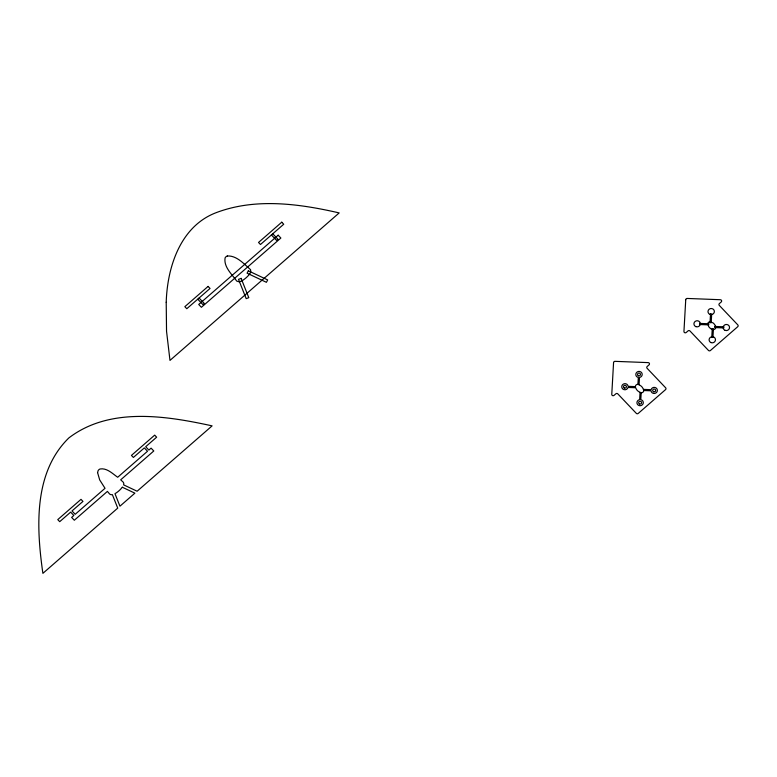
<?xml version="1.0" encoding="UTF-8"?>
<svg xmlns="http://www.w3.org/2000/svg" width="777" height="777" viewBox="0 0 777 777"><rect width="100%" height="100%" fill="white"/><g stroke="black" fill="none" stroke-linecap="round" stroke-linejoin="round"><path stroke-width="1.17" d="M637.907 384.518L638.325 377.457A3.195 3.05 -8.7 0 1 636.392 372.727A3.195 3.05 -8.7 0 1 641.724 372.814A3.195 3.05 -8.7 0 1 639.49 377.476L639.063 384.79M640.054 392.336L639.636 399.66A3.195 3.05 -8.7 0 0 637.402 404.312A3.195 3.05 -8.7 0 0 642.725 404.399A3.195 3.05 -8.7 0 0 640.802 399.679L641.21 392.608M227.36 255.983C236.752 255.429 244.075 264.083 250.563 269.677C251.69 273.057 248.184 275.767 246.056 277.845C243.589 279.788 240.035 283.139 236.742 281.099C232.012 274.378 223.582 266.987 225.077 257.964A3.739 3.574 -8.7 0 1 227.34 255.992M635.508 386.616L628.127 386.344A3.195 3.05 -8.7 0 0 623.397 384.061A3.195 3.05 -8.7 0 0 622.979 389.151A3.195 3.05 -8.7 0 0 628.03 387.461L635.683 387.733A7.566 7.216 -8.7 0 0 640.083 392.288M643.443 389.394L651.087 389.675A3.195 3.05 -8.7 0 1 656.138 387.985A3.195 3.05 -8.7 0 1 655.73 393.075A3.195 3.05 -8.7 0 1 651 390.782L643.609 390.52M122.368 487.257L134.887 493.162L119.949 506.186L114.986 493.686A24.495 23.368 -8.7 0 0 122.3 487.208M272.776 233.78L277.933 239.219L276.583 240.394L271.426 234.965M199.087 297.999L204.254 303.438L202.904 304.613L197.746 299.184M643.735 390.51A2.244 2.146 -8.7 0 1 641.19 392.725M635.392 386.616A2.244 2.146 -8.7 0 1 637.927 384.401M639.034 384.848A7.566 7.216 -8.7 0 1 643.375 389.413M97.581 472.591L99.679 479.895L105.031 488.296L75.194 514.296L72.008 510.945L82.954 501.408L81.012 499.349L57.76 519.619L59.712 521.668L70.658 512.121L73.844 515.472L71.63 517.404L74.32 520.24L107.411 491.394L109.596 493.987A3.157 3.011 -8.7 0 0 111.48 494.716L112.383 494.658L117.735 508.119L42.89 573.348C36.393 527.981 33.314 472.62 68.862 437.917C109.586 406.837 165.54 415.705 212.111 425.864L137.111 491.229L123.621 484.867L123.766 484.013A3.157 3.011 -8.7 0 0 123.193 482.138L120.688 479.827L153.788 450.981L151.088 448.144L148.873 450.077L145.688 446.726L156.643 437.189L154.691 435.13L131.439 455.4L133.391 457.449L144.337 447.902L147.523 451.252L117.686 477.263C112.578 473.688 106.886 467.764 100.078 468.987A3.73 3.564 -8.7 0 0 98.087 470.726L97.581 472.591M166.21 302.302L166.54 331.274L169.978 360.402L339.19 212.917C299.223 203.739 255.682 197.727 216.317 212.607C180.371 226.107 167.278 267.133 166.21 302.302M699.64 323.417L699.582 324.533L708.741 324.864L708.799 323.756L699.64 323.417M714.723 326.457L714.665 327.573L723.824 327.904L723.882 326.796L714.723 326.457M613.568 362.606L611.771 394.366A1.369 1.311 -8.7 0 0 614.053 395.376L615.86 393.803A1.369 1.311 -8.7 0 1 617.793 393.871L636.305 413.345A1.369 1.311 -8.7 0 0 638.238 413.422L665.53 389.636A1.369 1.311 -8.7 0 0 665.627 387.781L647.124 368.317A1.369 1.311 -8.7 0 1 647.222 366.462L649.038 364.889A1.369 1.311 -8.7 0 0 648.193 362.616L615.005 361.344A1.369 1.311 -8.7 0 0 613.568 362.606M685.741 299.699L683.945 331.458A1.369 1.311 -8.7 0 0 686.227 332.478L688.033 330.895A1.369 1.311 -8.7 0 1 689.966 330.973L708.478 350.437A1.369 1.311 -8.7 0 0 710.411 350.514L737.694 326.738A1.369 1.311 -8.7 0 0 737.8 324.883L719.298 305.41A1.369 1.311 -8.7 0 1 719.395 303.564L721.211 301.981A1.369 1.311 -8.7 0 0 720.366 299.718L687.179 298.446A1.369 1.311 -8.7 0 0 685.741 299.699M707.701 323.378L708.673 326.534A8.518 8.129 -8.7 0 0 710.537 328.496C713.403 331.74 717.929 328.04 714.791 324.786A8.518 8.129 -8.7 0 0 712.927 322.824L709.391 321.639L707.701 323.378M710.528 313.927L710.023 322.688L711.188 322.737L711.693 313.966L710.528 313.927M712.276 328.584L711.771 337.354L712.936 337.403L713.441 328.632L712.276 328.584M248.329 270.804L247.076 273.183L266.414 282.313L267.667 279.924L248.329 270.804M208.09 286.412L184.848 306.672L186.791 308.722L210.043 288.461L208.09 286.412M281.769 222.193L258.527 242.453L260.47 244.502L283.722 224.242L281.769 222.193M278.176 235.208L198.708 304.467L201.408 307.294L280.866 238.034L278.176 235.208M241.123 278.37L238.52 279.351L246.192 298.64L248.795 297.669L241.123 278.37M709.935 314.384A3.195 3.05 -8.7 0 0 714.345 311.13A3.195 3.05 -8.7 0 0 709.246 309.149A3.195 3.05 -8.7 0 0 709.935 314.384M725.106 330.351A3.195 3.05 -8.7 0 0 729.516 327.098A3.195 3.05 -8.7 0 0 724.417 325.107A3.195 3.05 -8.7 0 0 725.106 330.351M695.881 326.641A3.195 3.05 -8.7 0 0 700.291 323.387A3.195 3.05 -8.7 0 0 695.192 321.396A3.195 3.05 -8.7 0 0 695.881 326.641M711.042 342.599A3.195 3.05 -8.7 0 0 715.462 339.345A3.195 3.05 -8.7 0 0 710.363 337.354A3.195 3.05 -8.7 0 0 711.042 342.599M638.403 375.757A1.476 1.408 -8.7 0 0 640.462 374.291A1.476 1.408 -8.7 0 0 638.131 373.329A1.476 1.408 -8.7 0 0 638.403 375.757M624.397 388.024A1.476 1.408 -8.7 0 0 626.408 386.49A1.476 1.408 -8.7 0 0 624.038 385.615A1.476 1.408 -8.7 0 0 624.397 388.024M653.632 391.734A1.476 1.408 -8.7 0 0 655.633 390.2A1.476 1.408 -8.7 0 0 653.263 389.326A1.476 1.408 -8.7 0 0 653.632 391.734M639.52 403.962A1.476 1.408 -8.7 0 0 641.579 402.505A1.476 1.408 -8.7 0 0 639.248 401.544A1.476 1.408 -8.7 0 0 639.52 403.962"/></g></svg>
